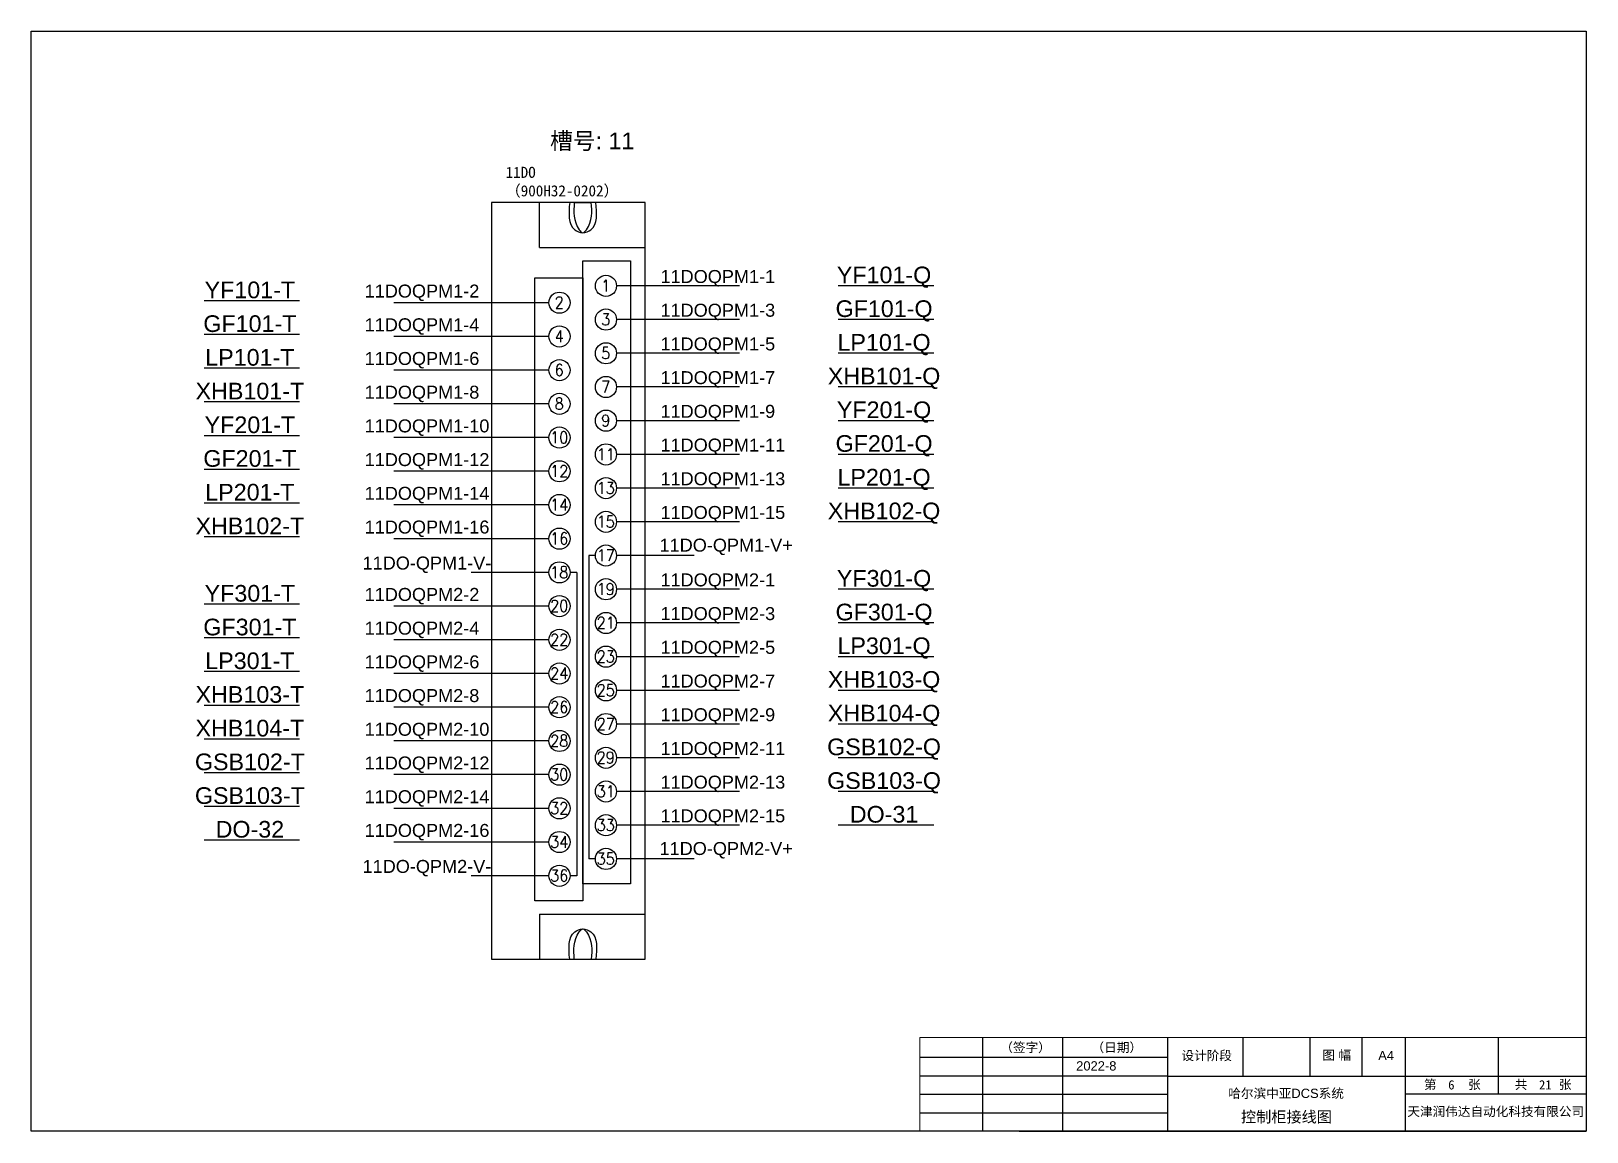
# Model space of a CAD drawing. Extents: x -156069 to -122631, y 9787 to 31117.
# Drawn here: x -131705 to -127504, y 20471 to 23442 of the extents above; entities that cross this region are included whole.
import ezdxf
from ezdxf.enums import TextEntityAlignment as Align

# ---------------------------------------------------------------- set-up
doc = ezdxf.new("R2010")
doc.units = 0
doc.layers.get('0').update_dxf_attribs({"linetype": 'CONTINUOUS'})
doc.layers.add('1', color=143, linetype='CONTINUOUS')
doc.layers.add('TEXT', color=3, linetype='CONTINUOUS')
doc.styles.add('Arial', font='arial.ttf')
doc.styles.add('ROMAND', font='romand')
doc.styles.get("Standard").update_dxf_attribs({"font": ''})
doc.styles.get('Standard').set_extended_font_data('SimSun')

msp = doc.modelspace()

# ---------------------------------------------------------------- linework, layer by layer
at = {"color": 1}
for p, q in [((-130331.74154, 22858.05085), (-130331.74154, 22979.76869)), ((-130238.25455, 22979.76869), (-130192.36699, 22979.76869)), ((-130238.25455, 22979.76869), (-130192.36699, 22979.76869)), ((-130331.74154, 22858.05085), (-130046.71119, 22858.05085)), ((-130331.74154, 21058.99499), (-130046.71119, 21058.99499)), ((-130331.74154, 21058.99499), (-130331.74154, 20937.27715))]:
    msp.add_line(p, q, dxfattribs=at)
at = {"color": 0}
for p, q in [((-129267.34319, 22754.76585), (-129525.37543, 22754.76585)), ((-130979.97588, 22714.30939), (-131238.00812, 22714.30939)), ((-129267.34319, 22663.76585), (-129525.37543, 22663.76585)), ((-130979.97588, 22623.30939), (-131238.00812, 22623.30939)), ((-129267.34319, 22572.76585), (-129525.37543, 22572.76585)), ((-130979.97588, 22532.30939), (-131238.00812, 22532.30939)), ((-129267.34319, 22481.76585), (-129525.37543, 22481.76585)), ((-130979.97588, 22441.30939), (-131238.00812, 22441.30939)), ((-129267.34319, 22390.76585), (-129525.37543, 22390.76585)), ((-130979.97588, 22350.30939), (-131238.00812, 22350.30939)), ((-129267.34319, 22299.76585), (-129525.37543, 22299.76585)), ((-130979.97588, 22259.30939), (-131238.00812, 22259.30939)), ((-129267.34319, 22208.76585), (-129525.37543, 22208.76585)), ((-130979.97588, 22168.30939), (-131238.00812, 22168.30939)), ((-129267.34319, 22117.76585), (-129525.37543, 22117.76585)), ((-130979.97588, 22077.30939), (-131238.00812, 22077.30939)), ((-129267.34319, 21935.76585), (-129525.37543, 21935.76585)), ((-130979.97588, 21895.30939), (-131238.00812, 21895.30939)), ((-129267.34319, 21844.76585), (-129525.37543, 21844.76585)), ((-130979.97588, 21804.30939), (-131238.00812, 21804.30939)), ((-129267.34319, 21753.76585), (-129525.37543, 21753.76585)), ((-130979.97588, 21713.30939), (-131238.00812, 21713.30939)), ((-129267.34319, 21662.76585), (-129525.37543, 21662.76585)), ((-130979.97588, 21622.30939), (-131238.00812, 21622.30939)), ((-129267.34319, 21571.76585), (-129525.37543, 21571.76585)), ((-130979.97588, 21531.30939), (-131238.00812, 21531.30939)), ((-129267.34319, 21480.76585), (-129525.37543, 21480.76585)), ((-130979.97588, 21440.30939), (-131238.00812, 21440.30939)), ((-129267.34319, 21389.76585), (-129525.37543, 21389.76585)), ((-130979.97588, 21349.30939), (-131238.00812, 21349.30939)), ((-129267.34319, 21298.76585), (-129525.37543, 21298.76585)), ((-130979.97588, 21258.30939), (-131238.00812, 21258.30939))]:
    msp.add_line(p, q, dxfattribs=at)
for p, q in [((-130181.24139, 22026.76585), (-130198.95489, 22026.76585)), ((-130198.95489, 22026.76585), (-130198.95489, 21207.76585)), ((-130306.79378, 21981.26585), (-130516.84867, 21981.26585)), ((-130231.66665, 21981.26585), (-130249.59378, 21981.26585)), ((-130231.66665, 21981.26585), (-130231.66665, 21162.26585)), ((-130181.24139, 21207.76585), (-130198.95489, 21207.76585)), ((-130306.79378, 21162.26585), (-130516.84867, 21162.26585)), ((-130231.66665, 21162.26585), (-130249.59378, 21162.26585))]:
    msp.add_line(p, q)
at = {"color": 1}
for points in [[(-130046.71119, 22979.76869), (-130461.64101, 22979.76869), (-130461.64101, 20937.27715), (-130046.71119, 20937.27715)], [(-130215.31077, 22822.36585), (-130086.11968, 22822.36585), (-130086.11968, 21140.16585), (-130215.31077, 21140.16585)], [(-130344.50187, 22776.86585), (-130215.31077, 22776.86585), (-130215.31077, 21094.66585), (-130344.50187, 21094.66585)]]:
    msp.add_lwpolyline(points, close=True, dxfattribs=at)
for centre in [(-130152.64139, 22754.76585), (-130278.19378, 22709.26585), (-130152.64139, 22663.76585), (-130278.19378, 22618.26585), (-130152.64139, 22572.76585), (-130278.19378, 22527.26585), (-130152.64139, 22481.76585), (-130278.19378, 22436.26585), (-130152.64139, 22390.76585), (-130278.19378, 22345.26585), (-130152.64139, 22299.76585), (-130278.19378, 22254.26585), (-130152.64139, 22208.76585), (-130278.19378, 22163.26585), (-130152.64139, 22117.76585), (-130278.19378, 22072.26585), (-130152.64139, 22026.76585), (-130278.19378, 21981.26585), (-130152.64139, 21935.76585), (-130278.19378, 21890.26585), (-130152.64139, 21844.76585), (-130278.19378, 21799.26585), (-130152.64139, 21753.76585), (-130278.19378, 21708.26585), (-130152.64139, 21662.76585), (-130278.19378, 21617.26585), (-130152.64139, 21571.76585), (-130278.19378, 21526.26585), (-130152.64139, 21480.76585), (-130278.19378, 21435.26585), (-130152.64139, 21389.76585), (-130278.19378, 21344.26585), (-130152.64139, 21298.76585), (-130278.19378, 21253.26585), (-130152.64139, 21207.76585), (-130278.19378, 21162.26585)]:
    msp.add_circle(centre, 28.6, dxfattribs=at)
for points in [[(-130250.60455, 22979.76869), (-130237.00872, 22906.24966), (-130215.31077, 22898.16256), (-130193.09997, 22906.24966), (-130180.01699, 22979.76869)], [(-130238.25455, 22979.76869), (-130224.65872, 22906.24966), (-130215.31077, 22898.16256), (-130205.44997, 22906.24966), (-130192.36699, 22979.76869)], [(-130250.60455, 20937.27715), (-130237.00872, 21010.79618), (-130215.31077, 21018.88327), (-130193.09997, 21010.79618), (-130180.01699, 20937.27715)], [(-130238.25455, 20937.27715), (-130224.65872, 21010.79618), (-130215.31077, 21018.88327), (-130205.44997, 21010.79618), (-130192.36699, 20937.27715)]]:
    msp.add_spline(points, degree=3, dxfattribs=at)
at = {"layer": '1'}
for p, q in [((-131705.05358, 23442.43891), (-127505.05361, 23442.43891)), ((-131705.05358, 20472.4389), (-131705.05358, 23442.43891)), ((-127505.05361, 23442.43891), (-127505.05361, 20472.4389)), ((-129135.90319, 20725.91275), (-129135.90319, 20471.61424)), ((-128919.53193, 20725.91275), (-128919.53193, 20471.61424)), ((-128636.11214, 20725.91275), (-128636.11214, 20471.61424)), ((-128432.61413, 20725.91275), (-128432.61413, 20621.00561)), ((-128251.98634, 20725.91275), (-128251.98634, 20621.00561)), ((-128111.2154, 20725.91275), (-128111.2154, 20621.00561)), ((-127994.60044, 20725.91275), (-127994.60044, 20471.61424)), ((-127743.39261, 20725.91275), (-127743.39261, 20573.14749)), ((-129305.05366, 20672.4389), (-128636.11214, 20672.4389)), ((-129305.05366, 20622.4389), (-128636.11214, 20622.4389)), ((-128636.11214, 20621.00561), (-127890.58934, 20621.00561)), ((-127891.85395, 20621.00561), (-127505.05361, 20621.00561)), ((-129305.05366, 20572.4389), (-128636.11214, 20572.4389)), ((-127505.05361, 20573.14749), (-127994.60044, 20573.14749)), ((-129305.05366, 20522.4389), (-128636.11214, 20522.4389)), ((-127505.05361, 20472.4389), (-131705.05358, 20472.4389)), ((-129036.47856, 20472.4389), (-129305.05366, 20472.43891)), ((-129036.47856, 20472.4389), (-127505.05361, 20472.4389))]:
    msp.add_line(p, q, dxfattribs=at)
at = {"layer": '1', "const_width": 3}
for points in [[(-129305.05366, 20725.91275), (-127505.05361, 20725.91275)], [(-129305.05366, 20472.43891), (-129305.05366, 20725.91275)]]:
    msp.add_lwpolyline(points, dxfattribs=at)
at = {"layer": 'TEXT', "color": 0}
for p, q in [((-129792.13139, 22754.76585), (-130124.04139, 22754.76585)), ((-130306.79378, 22709.26585), (-130725.61169, 22709.26585)), ((-129792.13139, 22663.76585), (-130124.04139, 22663.76585)), ((-130306.79378, 22618.26585), (-130725.61169, 22618.26585)), ((-129792.13139, 22572.76585), (-130124.04139, 22572.76585)), ((-130306.79378, 22527.26585), (-130725.61169, 22527.26585)), ((-129792.13139, 22481.76585), (-130124.04139, 22481.76585)), ((-130306.79378, 22436.26585), (-130725.61169, 22436.26585)), ((-129792.13139, 22390.76585), (-130124.04139, 22390.76585)), ((-130306.79378, 22345.26585), (-130725.61169, 22345.26585)), ((-129792.13139, 22299.76585), (-130124.04139, 22299.76585)), ((-130306.79378, 22254.26585), (-130725.61169, 22254.26585)), ((-129792.13139, 22208.76585), (-130124.04139, 22208.76585)), ((-130306.79378, 22163.26585), (-130725.61169, 22163.26585)), ((-129792.13139, 22117.76585), (-130124.04139, 22117.76585)), ((-130306.79378, 22072.26585), (-130725.61169, 22072.26585)), ((-129913.9865, 22026.76585), (-130124.04139, 22026.76585)), ((-129792.13139, 21935.76585), (-130124.04139, 21935.76585)), ((-130306.79378, 21890.26585), (-130725.61169, 21890.26585)), ((-129792.13139, 21844.76585), (-130124.04139, 21844.76585)), ((-130306.79378, 21799.26585), (-130725.61169, 21799.26585)), ((-129792.13139, 21753.76585), (-130124.04139, 21753.76585)), ((-130306.79378, 21708.26585), (-130725.61169, 21708.26585)), ((-129792.13139, 21662.76585), (-130124.04139, 21662.76585)), ((-130306.79378, 21617.26585), (-130725.61169, 21617.26585)), ((-129792.13139, 21571.76585), (-130124.04139, 21571.76585)), ((-130306.79378, 21526.26585), (-130725.61169, 21526.26585)), ((-129792.13139, 21480.76585), (-130124.04139, 21480.76585)), ((-130306.79378, 21435.26585), (-130725.61169, 21435.26585)), ((-129792.13139, 21389.76585), (-130124.04139, 21389.76585)), ((-130306.79378, 21344.26585), (-130725.61169, 21344.26585)), ((-129792.13139, 21298.76585), (-130124.04139, 21298.76585)), ((-130306.79378, 21253.26585), (-130725.61169, 21253.26585)), ((-129913.9865, 21207.76585), (-130124.04139, 21207.76585))]:
    msp.add_line(p, q, dxfattribs=at)

# ---------------------------------------------------------------- texts
at = {"layer": '1', "style": 'Arial'}
for s, p in [('（签字）', (-129087.65611, 20686.51098)), ('（日期）', (-128841.21903, 20686.51098)), ('设计阶段', (-128598.43927, 20664.54634)), ('图 幅', (-128218.17842, 20665.68982)), ('A4', (-128067.05492, 20664.59432)), ('2022-8', (-128882.79651, 20636.59557))]:
    msp.add_text(s, height=25, dxfattribs=at).set_placement(p)
for s, height, p in [('哈尔滨中亚DCS系统', 25, (-128315.90172, 20574.98287)), ('控制柜接线图', 30, (-128314.89419, 20511.51151)), ('天津润伟达自动化科技有限公司', 25, (-127749.70577, 20525.95642))]:
    msp.add_text(s, height=height, dxfattribs=at).set_placement(p, align=Align.MIDDLE_CENTER)
at = {"layer": '1'}
for s, p in [('第     张', (-127943.57736, 20586.49009)), ('6', (-127878.01848, 20585.43501)), ('共     张', (-127698.39387, 20586.49009)), ('21', (-127632.83499, 20585.43501))]:
    msp.add_text(s, height=25, dxfattribs=at).set_placement(p)
at = {"layer": 'TEXT', "color": 0, "style": 'Arial'}
for s, p in [('11DOQPM1-1', (-130005.45401, 22762.53035)), ('11DOQPM1-2', (-130804.30588, 22723.23851)), ('11DOQPM1-3', (-130005.45401, 22671.53035)), ('11DOQPM1-4', (-130804.30588, 22632.23851)), ('11DOQPM1-5', (-130005.45401, 22580.53035)), ('11DOQPM1-6', (-130804.30588, 22541.23851)), ('11DOQPM1-7', (-130005.45401, 22489.53035)), ('11DOQPM1-8', (-130804.30588, 22450.23851)), ('11DOQPM1-10', (-130804.30588, 22359.23851)), ('11DOQPM1-9', (-130005.45401, 22398.53035)), ('11DOQPM1-11', (-130005.45401, 22307.53035)), ('11DOQPM1-12', (-130804.30588, 22268.23851)), ('11DOQPM1-13', (-130005.45401, 22216.53035)), ('11DOQPM1-14', (-130804.30588, 22177.23851)), ('11DOQPM1-15', (-130005.45401, 22125.53035)), ('11DOQPM1-16', (-130804.30588, 22086.23851)), ('11DO-QPM1-V+', (-130007.92067, 22037.35888)), ('11DO-QPM1-V-', (-130809.93074, 21989.03035)), ('11DOQPM2-1', (-130005.45401, 21943.53035)), ('11DOQPM2-2', (-130804.30588, 21904.23851)), ('11DOQPM2-4', (-130804.30588, 21813.23851)), ('11DOQPM2-3', (-130005.45401, 21852.53035)), ('11DOQPM2-5', (-130005.45401, 21761.53035)), ('11DOQPM2-6', (-130804.30588, 21722.23851)), ('11DOQPM2-7', (-130005.45401, 21670.53035)), ('11DOQPM2-8', (-130804.30588, 21631.23851)), ('11DOQPM2-9', (-130005.45401, 21579.53035)), ('11DOQPM2-10', (-130804.30588, 21540.23851)), ('11DOQPM2-11', (-130005.45401, 21488.53035)), ('11DOQPM2-12', (-130804.30588, 21449.23851)), ('11DOQPM2-13', (-130005.45401, 21397.53035)), ('11DOQPM2-14', (-130804.30588, 21358.23851)), ('11DOQPM2-16', (-130804.30588, 21267.23851)), ('11DOQPM2-15', (-130005.45401, 21306.53035)), ('11DO-QPM2-V+', (-130007.92067, 21218.35888)), ('11DO-QPM2-V-', (-130809.93074, 21170.03035))]:
    msp.add_text(s, height=35, dxfattribs=at).set_placement(p)
for s, p in [('YF101-Q', (-129401.61414, 22784.26232)), ('YF101-T', (-131114.24683, 22743.80587)), ('GF101-Q', (-129401.61414, 22693.26232)), ('GF101-T', (-131114.24683, 22652.80587)), ('LP101-Q', (-129401.61414, 22602.26232)), ('LP101-T', (-131114.24683, 22561.80587)), ('XHB101-Q', (-129401.61414, 22511.26232)), ('XHB101-T', (-131114.24683, 22470.80587)), ('YF201-Q', (-129401.61414, 22420.26232)), ('YF201-T', (-131114.24683, 22379.80587)), ('GF201-Q', (-129401.61414, 22329.26232)), ('GF201-T', (-131114.24683, 22288.80587)), ('LP201-Q', (-129401.61414, 22238.26232)), ('LP201-T', (-131114.24683, 22197.80587)), ('XHB102-Q', (-129401.61414, 22147.26232)), ('XHB102-T', (-131114.24683, 22106.80587)), ('YF301-Q', (-129401.61414, 21965.26232)), ('YF301-T', (-131114.24683, 21924.80587)), ('GF301-Q', (-129401.61414, 21874.26232)), ('GF301-T', (-131114.24683, 21833.80587)), ('LP301-Q', (-129401.61414, 21783.26232)), ('LP301-T', (-131114.24683, 21742.80587)), ('XHB103-Q', (-129401.61414, 21692.26232)), ('XHB103-T', (-131114.24683, 21651.80587)), ('XHB104-Q', (-129401.61414, 21601.26232)), ('XHB104-T', (-131114.24683, 21560.80587)), ('GSB102-Q', (-129401.61414, 21510.26232)), ('GSB102-T', (-131114.24683, 21469.80587)), ('GSB103-Q', (-129401.61414, 21419.26232)), ('GSB103-T', (-131114.24683, 21378.80587)), ('DO-31', (-129401.61414, 21328.26232)), ('DO-32', (-131114.24683, 21287.80587))]:
    msp.add_text(s, height=45, dxfattribs=at).set_placement(p, align=Align.MIDDLE_CENTER)
at = {"layer": 'TEXT', "style": 'ROMAND', "width": 0.9}
for s, p in [('1', (-130153.23397, 22739.42971)), ('2', (-130278.78636, 22693.92971)), ('3', (-130153.23397, 22648.42971)), ('4', (-130278.78636, 22602.92971)), ('5', (-130153.23397, 22557.42971)), ('6', (-130278.78636, 22511.92971)), ('7', (-130153.23397, 22466.42971)), ('8', (-130278.78636, 22420.92971)), ('9', (-130153.23397, 22375.42971)), ('10', (-130278.78636, 22329.92971)), ('11', (-130153.23397, 22284.42971)), ('12', (-130278.78636, 22238.92971)), ('13', (-130153.23397, 22193.42971)), ('14', (-130278.78636, 22147.92971)), ('15', (-130153.23397, 22102.42971)), ('16', (-130278.78636, 22056.92971)), ('17', (-130153.23397, 22011.42971)), ('18', (-130278.78636, 21965.92971)), ('19', (-130153.23397, 21920.42971)), ('20', (-130278.78636, 21874.92971)), ('21', (-130153.23397, 21829.42971)), ('22', (-130278.78636, 21783.92971)), ('23', (-130153.23397, 21738.42971)), ('24', (-130278.78636, 21692.92971)), ('25', (-130153.23397, 21647.42971)), ('26', (-130278.78636, 21601.92971)), ('27', (-130153.23397, 21556.42971)), ('28', (-130278.78636, 21510.92971)), ('29', (-130153.23397, 21465.42971)), ('30', (-130278.78636, 21419.92971)), ('31', (-130153.23397, 21374.42971)), ('32', (-130278.78636, 21328.92971)), ('33', (-130153.23397, 21283.42971)), ('34', (-130278.78636, 21237.92971)), ('35', (-130153.23397, 21192.42971)), ('36', (-130278.78636, 21146.92971))]:
    msp.add_text(s, height=31.61186, dxfattribs=at).set_placement(p, align=Align.CENTER)
at = {"layer": 'TEXT', "width": 233.0692, "attachment_point": 1, "style": 'Arial'}
for s, insert, char_height in [('{\\fSimSun|b0|i0|c134|p2;槽号}: 11', (-130303.62804, 23168.6486), 45), ('{\\fSimSun|b0|i0|c134|p2;11DO（900H32-0202）}', (-130423.62947, 23076.15599), 29.9)]:
    msp.add_mtext(s, dxfattribs=dict(at, insert=insert, char_height=char_height))

doc.saveas('drawing.dxf')
